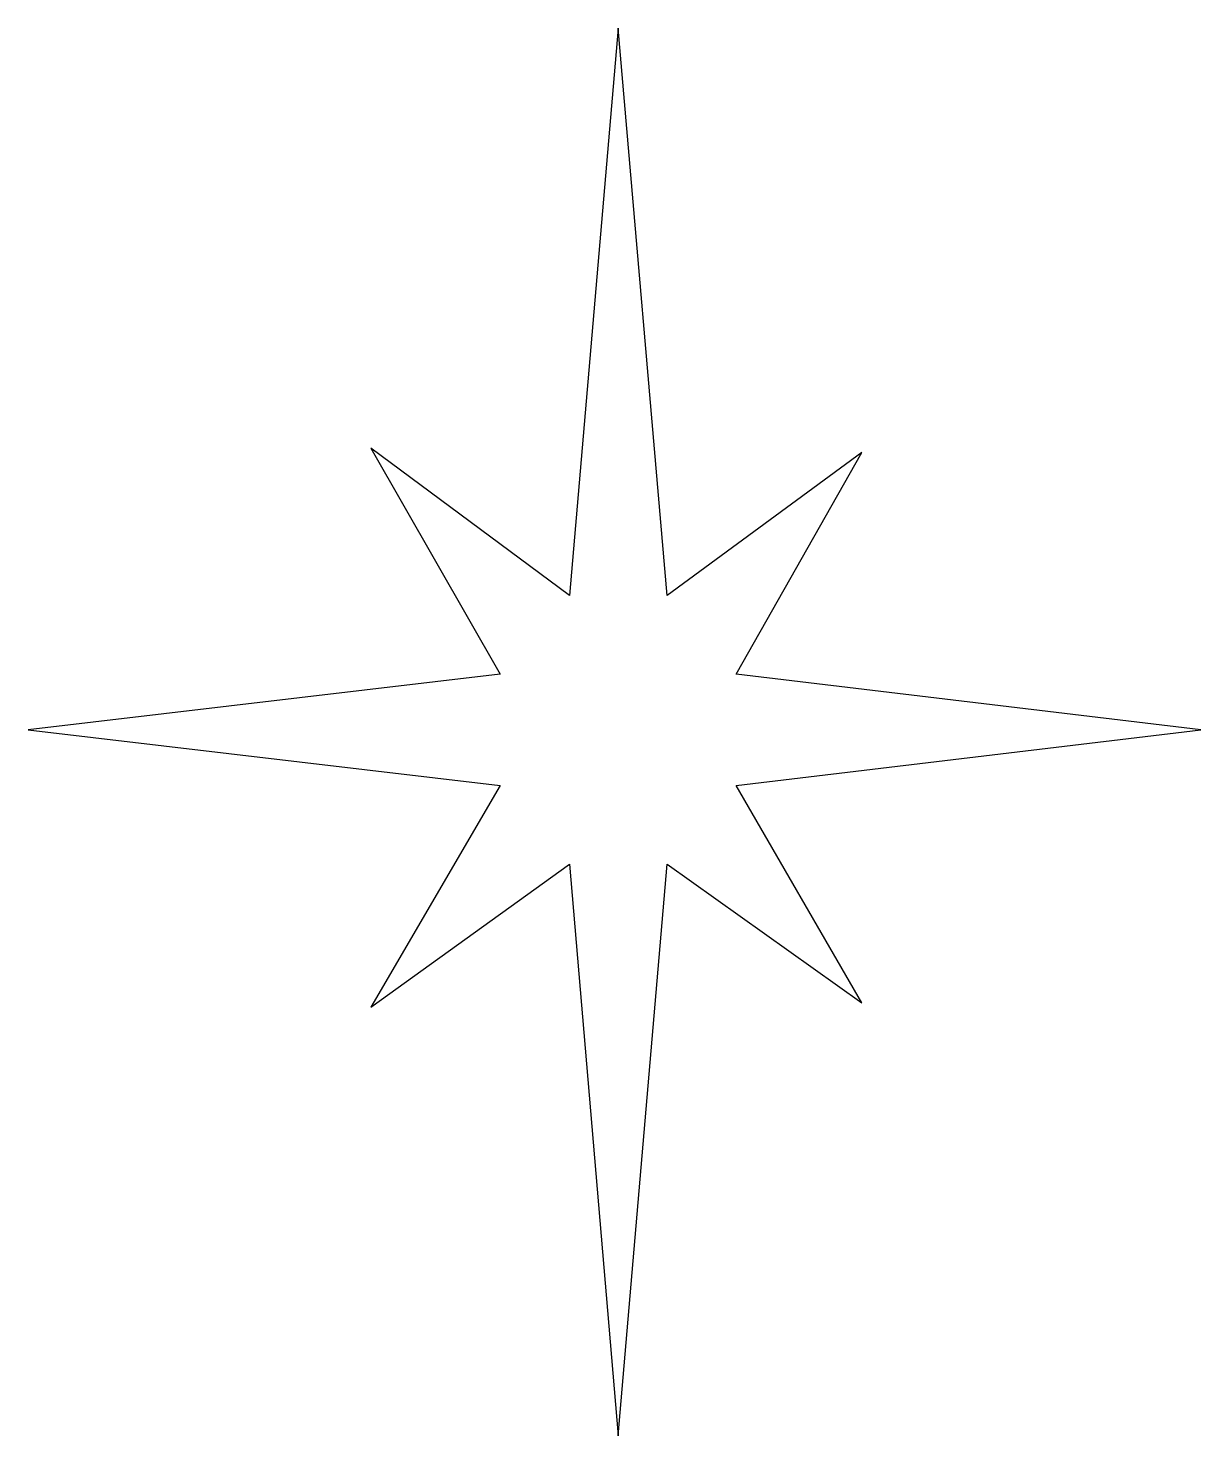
# Model space of a CAD drawing. Header units: centimetres. Extents: x -7.9 to 7.9, y -9.5 to 9.5.
import ezdxf

# ---------------------------------------------------------------- set-up
doc = ezdxf.new("R2010")
doc.units = ezdxf.units.CM
doc.header["$MEASUREMENT"] = 0
doc.layers.add('Camada 1', color=7, linetype='Continuous')

msp = doc.modelspace()

# ---------------------------------------------------------------- linework, layer by layer
at = {"layer": 'Camada 1'}
msp.add_open_spline([(0.05122, 9.53287), (0.05122, 9.53287), (0.71358, 1.84665), (0.71358, 1.84665), (0.71358, 1.84665), (0.71358, 1.84665), (3.35251, 3.78371), (3.35251, 3.78371), (3.35251, 3.78371), (3.35251, 3.78371), (1.64957, 0.7818), (1.64957, 0.7818), (1.64957, 0.7818), (1.64957, 0.7818), (7.94314, 0.02928), (7.94314, 0.02928), (7.94314, 0.02928), (7.94314, 0.02928), (1.64957, -0.72373), (1.64957, -0.72373), (1.64957, -0.72373), (1.64957, -0.72373), (3.35251, -3.66709), (3.35251, -3.66709), (3.35251, -3.66709), (3.35251, -3.66709), (0.71358, -1.78812), (0.71358, -1.78812), (0.71358, -1.78812), (0.71358, -1.78812), (0.05122, -9.53287), (0.05122, -9.53287), (0.05122, -9.53287), (0.05122, -9.53287), (-0.61071, -1.78812), (-0.61071, -1.78812), (-0.61071, -1.78812), (-0.61071, -1.78812), (-3.30076, -3.72561), (-3.30076, -3.72561), (-3.30076, -3.72561), (-3.30076, -3.72561), (-1.5467, -0.72373), (-1.5467, -0.72373), (-1.5467, -0.72373), (-1.5467, -0.72373), (-7.94314, 0.02928), (-7.94314, 0.02928), (-7.94314, 0.02928), (-7.94314, 0.02928), (-1.5467, 0.7818), (-1.5467, 0.7818), (-1.5467, 0.7818), (-1.5467, 0.7818), (-3.30076, 3.84266), (-3.30076, 3.84266), (-3.30076, 3.84266), (-3.30076, 3.84266), (-0.61071, 1.84665), (-0.61071, 1.84665), (-0.61071, 1.84665), (-0.61071, 1.84665), (0.05122, 9.53287), (0.05122, 9.53287)], degree=3, knots=[0, 0, 0, 0, 0.05882353, 0.05882353, 0.05882353, 0.05882353, 0.11764706, 0.11764706, 0.11764706, 0.11764706, 0.17647059, 0.17647059, 0.17647059, 0.17647059, 0.23529412, 0.23529412, 0.23529412, 0.23529412, 0.29411765, 0.29411765, 0.29411765, 0.29411765, 0.35294118, 0.35294118, 0.35294118, 0.35294118, 0.41176471, 0.41176471, 0.41176471, 0.41176471, 0.47058824, 0.47058824, 0.47058824, 0.47058824, 0.52941176, 0.52941176, 0.52941176, 0.52941176, 0.58823529, 0.58823529, 0.58823529, 0.58823529, 0.64705882, 0.64705882, 0.64705882, 0.64705882, 0.70588235, 0.70588235, 0.70588235, 0.70588235, 0.76470588, 0.76470588, 0.76470588, 0.76470588, 0.82352941, 0.82352941, 0.82352941, 0.82352941, 0.88235294, 0.88235294, 0.88235294, 0.88235294, 1, 1, 1, 1], dxfattribs=at)

doc.saveas('drawing.dxf')
